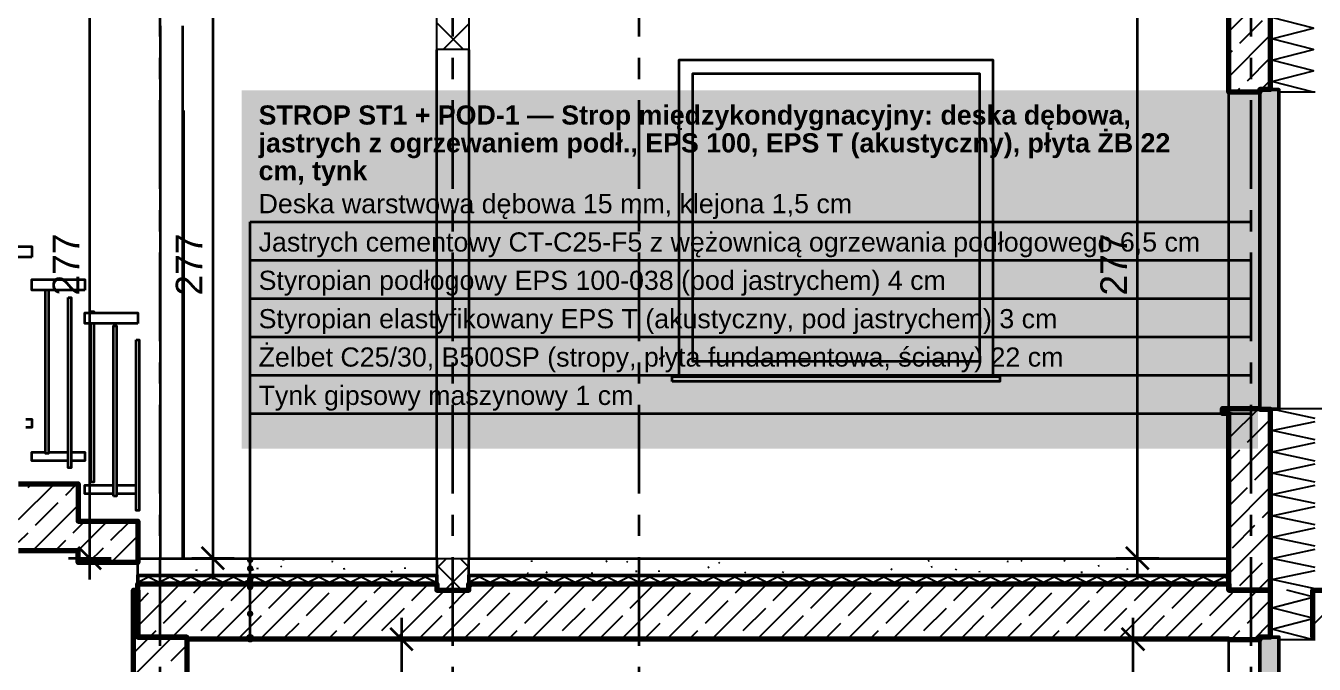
# Model space of a CAD drawing. Header units: metres. Extents: x -12.4 to 53.1, y -2.2 to 12.7.
# Drawn here: x -5.76 to 0.3, y 2.65 to 5.65 of the extents above; entities that cross this region are included whole.
import ezdxf

# ---------------------------------------------------------------- set-up
doc = ezdxf.new("R2010")
doc.units = ezdxf.units.M
doc.linetypes.add('PUNKTOWA', pattern=[10.5, 8.4, -1.05, 0, -1.05])
for name, color, linetype, lineweight in [('A-KRESKOWANIE', 8, 'Continuous', 18), ('A-MASKA', 7, 'Continuous', 18), ('A-OPISY', 2, 'Continuous', 25), ('A-OSIE', 1, 'PUNKTOWA', 25), ('A-SCIANY-IZOL', 4, 'Continuous', 35), ('A-SCIANY-KONSTR', 7, 'Continuous', 50), ('A-SCIANY-WYK', 8, 'Continuous', 18), ('A-STROPY', 7, 'Continuous', 50), ('A-WARSTWY', 8, 'Continuous', 25), ('A-WIDOK', 7, 'Continuous', 25), ('A-WYMIARY', 1, 'Continuous', 25), ('A-WYPELNIENIA', 9, 'Continuous', 18)]:
    doc.layers.add(name, color=color, linetype=linetype, lineweight=lineweight)
doc.styles.add('PL_ARIAL', font='arial.ttf')
doc.styles.add('PL_ARIAL_B', font='arialbd.ttf')

msp = doc.modelspace()

# ---------------------------------------------------------------- hatches: boundary and pattern name
at = {"layer": 'A-MASKA', "true_color": 0xffffff}
for points in [[(-4.6799, 5.1487), (-0.3839, 5.1487), (-0.3839, 5.2935), (-4.6799, 5.2935)], [(-4.6799, 5.0182), (-0.1886, 5.0182), (-0.1886, 5.163), (-4.6799, 5.163)], [(-4.6799, 4.8877), (-4.1142, 4.8877), (-4.1142, 5.0325), (-4.6799, 5.0325)], [(-4.6799, 4.7327), (-1.744, 4.7327), (-1.744, 4.8775), (-4.6799, 4.8775)], [(-4.6799, 4.5527), (-0.0499, 4.5527), (-0.0499, 4.6975), (-4.6799, 4.6975)], [(-4.6799, 4.3727), (-1.2857, 4.3727), (-1.2857, 4.5175), (-4.6799, 4.5175)], [(-4.6799, 4.1927), (-0.7554, 4.1927), (-0.7554, 4.3375), (-4.6799, 4.3375)], [(-4.6799, 4.0127), (-0.7234, 4.0127), (-0.7234, 4.1575), (-4.6799, 4.1575)], [(-4.6799, 3.8327), (-2.8202, 3.8327), (-2.8202, 3.9775), (-4.6799, 3.9775)]]:
    msp.add_hatch(color=7, dxfattribs=at).paths.add_polyline_path(points)
at = {"layer": 'A-OPISY', "true_color": 0xffffff}
msp.add_hatch(color=7, dxfattribs=at).paths.add_polyline_path([(-4.7424, 3.665), (0.0326, 3.665), (0.0326, 5.3465), (-4.7424, 5.3465)])
at = {"layer": 'A-OPISY', "true_color": 0x000000}
for points in [[(-4.6874, 3.1425), (-4.6879, 3.1464), (-4.6894, 3.15), (-4.6918, 3.1531), (-4.6949, 3.1555), (-4.6986, 3.157), (-4.7024, 3.1575), (-4.7063, 3.157), (-4.7099, 3.1555), (-4.713, 3.1531), (-4.7154, 3.15), (-4.7169, 3.1464), (-4.7174, 3.1425), (-4.7169, 3.1386), (-4.7154, 3.135), (-4.713, 3.1319), (-4.7099, 3.1295), (-4.7063, 3.128), (-4.7024, 3.1275), (-4.6986, 3.128), (-4.6949, 3.1295), (-4.6918, 3.1319), (-4.6894, 3.135), (-4.6879, 3.1386)], [(-4.6874, 3.1025), (-4.6879, 3.1064), (-4.6894, 3.11), (-4.6918, 3.1131), (-4.6949, 3.1155), (-4.6986, 3.117), (-4.7024, 3.1175), (-4.7063, 3.117), (-4.7099, 3.1155), (-4.713, 3.1131), (-4.7154, 3.11), (-4.7169, 3.1064), (-4.7174, 3.1025), (-4.7169, 3.0986), (-4.7154, 3.095), (-4.713, 3.0919), (-4.7099, 3.0895), (-4.7063, 3.088), (-4.7024, 3.0875), (-4.6986, 3.088), (-4.6949, 3.0895), (-4.6918, 3.0919), (-4.6894, 3.095), (-4.6879, 3.0986)], [(-4.6874, 3.05), (-4.6879, 3.0539), (-4.6894, 3.0575), (-4.6918, 3.0606), (-4.6949, 3.063), (-4.6986, 3.0645), (-4.7024, 3.065), (-4.7063, 3.0645), (-4.7099, 3.063), (-4.713, 3.0606), (-4.7154, 3.0575), (-4.7169, 3.0539), (-4.7174, 3.05), (-4.7169, 3.0461), (-4.7154, 3.0425), (-4.713, 3.0394), (-4.7099, 3.037), (-4.7063, 3.0355), (-4.7024, 3.035), (-4.6986, 3.0355), (-4.6949, 3.037), (-4.6918, 3.0394), (-4.6894, 3.0425), (-4.6879, 3.0461)], [(-4.6874, 3.015), (-4.6879, 3.0189), (-4.6894, 3.0225), (-4.6918, 3.0256), (-4.6949, 3.028), (-4.6986, 3.0295), (-4.7024, 3.03), (-4.7063, 3.0295), (-4.7099, 3.028), (-4.713, 3.0256), (-4.7154, 3.0225), (-4.7169, 3.0189), (-4.7174, 3.015), (-4.7169, 3.0111), (-4.7154, 3.0075), (-4.713, 3.0044), (-4.7099, 3.002), (-4.7063, 3.0005), (-4.7024, 3), (-4.6986, 3.0005), (-4.6949, 3.002), (-4.6918, 3.0044), (-4.6894, 3.0075), (-4.6879, 3.0111)], [(-4.6874, 2.89), (-4.6879, 2.8939), (-4.6894, 2.8975), (-4.6918, 2.9006), (-4.6949, 2.903), (-4.6986, 2.9045), (-4.7024, 2.905), (-4.7063, 2.9045), (-4.7099, 2.903), (-4.713, 2.9006), (-4.7154, 2.8975), (-4.7169, 2.8939), (-4.7174, 2.89), (-4.7169, 2.8861), (-4.7154, 2.8825), (-4.713, 2.8794), (-4.7099, 2.877), (-4.7063, 2.8755), (-4.7024, 2.875), (-4.6986, 2.8755), (-4.6949, 2.877), (-4.6918, 2.8794), (-4.6894, 2.8825), (-4.6879, 2.8861)], [(-4.6824, 2.775), (-4.6831, 2.7802), (-4.6851, 2.785), (-4.6883, 2.7891), (-4.6924, 2.7923), (-4.6973, 2.7943), (-4.7024, 2.795), (-4.7076, 2.7943), (-4.7124, 2.7923), (-4.7166, 2.7891), (-4.7198, 2.785), (-4.7218, 2.7802), (-4.7224, 2.775), (-4.7218, 2.7698), (-4.7198, 2.765), (-4.7166, 2.7609), (-4.7124, 2.7577), (-4.7076, 2.7557), (-4.7024, 2.755), (-4.6973, 2.7557), (-4.6924, 2.7577), (-4.6883, 2.7609), (-4.6851, 2.765), (-4.6831, 2.7698)]]:
    msp.add_hatch(color=7, dxfattribs=at).paths.add_polyline_path(points)
at = {"layer": 'A-WYPELNIENIA', "true_color": 0x000000}
for points in [[(0.04, 3.85), (0.04, 5.35), (0.13, 5.35), (0.13, 3.85)], [(0.13, 0), (0.04, 0), (0.04, 2.78), (0.13, 2.78)]]:
    msp.add_hatch(color=7, dxfattribs=at).paths.add_polyline_path(points)

# ---------------------------------------------------------------- linework, layer by layer
at = {"layer": 'A-KRESKOWANIE', "lineweight": 25, "ltscale": 0.05}
for points in [[(0.2925, 5.338), (0.0975, 5.388), (0.2925, 5.438), (0.0975, 5.488), (0.2925, 5.538), (0.0975, 5.588), (0.2925, 5.638), (0.0975, 5.688), (0.2925, 5.738), (0.0975, 5.788), (0.2925, 5.838), (0.0975, 5.888), (0.2925, 5.938), (0.0975, 5.988), (0.2925, 6.038), (0.0975, 6.088), (0.2925, 6.138), (0.2457, 6.15)], [(-0.105, 5.6226), (0.09, 5.8176)], [(-3.6995, 5.538), (-3.825, 5.6635)], [(-3.7958, 5.538), (-3.675, 5.6588)], [(-0.053, 5.5685), (0.053, 5.6745)], [(-0.105, 5.4104), (0.09, 5.6054)], [(-0.105, 5.5165), (-0.0884, 5.5331)], [(-0.0177, 5.3917), (0.0884, 5.4978)], [(0.0467, 5.35), (0.09, 5.3933)], [(-0.0714, 5.338), (-0.053, 5.3563)], [(0.0347, 5.338), (0.04, 5.3433)], [(-0.105, 3.7134), (0.0356, 3.854)], [(-0.105, 3.8194), (-0.0884, 3.8361)], [(0.3, 3.8069), (0.0975, 3.85), (0.0975, 3.85)], [(-0.0177, 3.6946), (0.0884, 3.8007)], [(0.3, 3.7069), (0.0975, 3.75), (0.3, 3.7931)], [(-0.105, 3.5012), (0.09, 3.6962)], [(0.3, 3.6069), (0.0975, 3.65), (0.3, 3.6931)], [(-0.105, 3.6073), (-0.053, 3.6593)], [(0.0177, 3.5179), (0.09, 3.5902)], [(0.3, 3.5069), (0.0975, 3.55), (0.3, 3.5931)], [(-5.79, 3.3317), (-5.6217, 3.5)], [(-5.7452, 3.4825), (-5.7277, 3.5)], [(-5.5685, 3.4471), (-5.5156, 3.5)], [(-0.105, 3.2891), (0.09, 3.4841)], [(-0.105, 3.3952), (-0.0177, 3.4825)], [(0.3, 3.4069), (0.0975, 3.45), (0.3, 3.4931)], [(-5.7245, 3.185), (-5.51, 3.3995)], [(-5.7099, 3.3057), (-5.6038, 3.4118)], [(0.3, 3.3069), (0.0975, 3.35), (0.3, 3.3931)], [(0.053, 3.3411), (0.09, 3.378)], [(-5.79, 3.2256), (-5.7452, 3.2704)], [(-5.5331, 3.2704), (-5.51, 3.2935)], [(-5.51, 3.1874), (-5.3724, 3.325)], [(-5.51, 3.2935), (-5.4785, 3.325)], [(-5.3563, 3.235), (-5.2663, 3.325)], [(-0.105, 3.077), (0.09, 3.272)], [(-0.0884, 3.1997), (0.0177, 3.3057)], [(0.3, 3.2069), (0.0975, 3.25), (0.3, 3.2931)], [(-5.6185, 3.185), (-5.5685, 3.235)], [(-5.3553, 3.13), (-5.23, 3.2553)], [(-5.5124, 3.185), (-5.51, 3.1874)], [(-5.4613, 3.13), (-5.3917, 3.1997)], [(-5.2492, 3.13), (-5.23, 3.1492)], [(-3.825, 3.1046), (-3.7796, 3.15)], [(-3.675, 3.1093), (-3.7157, 3.15)], [(0.0884, 3.1643), (0.09, 3.1659)], [(0.3, 3.1069), (0.0975, 3.15), (0.3, 3.1931)], [(-4.9536, 3.0919), (-4.9523, 3.0988)], [(-4.686, 3.0931), (-4.69, 3.0989)], [(-4.6636, 3.1002), (-4.6702, 3.1025)], [(-4.553, 3.1079), (-4.558, 3.1128)], [(-4.5494, 3.1424), (-4.5431, 3.1455)], [(-4.3117, 3.1331), (-4.3185, 3.1349)], [(-4.2591, 3.0966), (-4.2604, 3.1035)], [(-4.0392, 3.0852), (-4.034, 3.0899)], [(-3.9742, 3.1003), (-3.9739, 3.1073)], [(-3.7071, 3), (-3.825, 3.1179)], [(-3.7882, 3), (-3.675, 3.1132)], [(-3.3783, 3.1336), (-3.3797, 3.1404)], [(-3.3111, 3.0817), (-3.3072, 3.0875)], [(-3.0314, 3.1344), (-3.0252, 3.1376)], [(-2.9322, 3.1313), (-2.9286, 3.1373)], [(-2.8869, 3.0855), (-2.8878, 3.0925)], [(-2.7807, 3.0862), (-2.7806, 3.0932)], [(-2.5523, 3.107), (-2.5464, 3.1107)], [(-2.4954, 3.1254), (-2.5004, 3.1303)], [(-2.2001, 3.0823), (-2.1965, 3.0883)], [(-1.6864, 3.0968), (-1.6932, 3.0985)], [(-1.5176, 3.1389), (-1.5107, 3.1398)], [(-1.5038, 3.1098), (-1.4973, 3.1123)], [(-1.3875, 3.0951), (-1.3844, 3.1013)], [(-1.2741, 3.0835), (-1.2765, 3.0901)], [(-1.1394, 3.1329), (-1.146, 3.1353)], [(-1.0802, 3.1372), (-1.0753, 3.1421)], [(-0.8739, 3.1375), (-0.8807, 3.1392)], [(-0.796, 3.081), (-0.7951, 3.0879)], [(-0.7193, 3.1144), (-0.7126, 3.1166)], [(-0.5796, 3.0953), (-0.5826, 3.1016)], [(-0.053, 3.0229), (0.053, 3.1289)], [(0.3, 3.0069), (0.0975, 3.05), (0.3, 3.0931)], [(-5.23, 3.0375), (-5.18, 3.0625), (-5.13, 3.0375), (-5.08, 3.0625), (-5.03, 3.0375), (-4.98, 3.0625), (-4.93, 3.0375), (-4.88, 3.0625), (-4.83, 3.0375), (-4.78, 3.0625), (-4.73, 3.0375), (-4.68, 3.0625), (-4.63, 3.0375), (-4.58, 3.0625), (-4.53, 3.0375), (-4.48, 3.0625), (-4.43, 3.0375), (-4.38, 3.0625), (-4.33, 3.0375), (-4.28, 3.0625), (-4.23, 3.0375), (-4.18, 3.0625), (-4.13, 3.0375), (-4.08, 3.0625), (-4.03, 3.0375), (-3.98, 3.0625), (-3.93, 3.0375), (-3.88, 3.0625), (-3.83, 3.0375), (-3.825, 3.04)], [(-5.23, 2.831), (-5.031, 3.03)], [(-5.1442, 3.0229), (-5.1371, 3.03)], [(-5.0689, 2.78), (-4.8189, 3.03)], [(-4.9674, 2.9875), (-4.925, 3.03)], [(-4.8668, 2.77), (-4.6068, 3.03)], [(-4.7906, 2.9522), (-4.7128, 3.03)], [(-4.6546, 2.77), (-4.3946, 3.03)], [(-4.4425, 2.77), (-4.1825, 3.03)], [(-4.2957, 3.0229), (-4.2886, 3.03)], [(-4.2304, 2.77), (-3.9704, 3.03)], [(-4.1189, 2.9875), (-4.0764, 3.03)], [(-3.9421, 2.9522), (-3.8643, 3.03)], [(-3.8061, 2.77), (-3.5461, 3.03)], [(-3.675, 3.0375), (-3.625, 3.0625), (-3.575, 3.0375), (-3.525, 3.0625), (-3.475, 3.0375), (-3.425, 3.0625), (-3.375, 3.0375), (-3.325, 3.0625), (-3.275, 3.0375), (-3.225, 3.0625), (-3.175, 3.0375), (-3.125, 3.0625), (-3.075, 3.0375), (-3.025, 3.0625), (-2.975, 3.0375), (-2.925, 3.0625), (-2.875, 3.0375), (-2.825, 3.0625), (-2.775, 3.0375), (-2.725, 3.0625), (-2.675, 3.0375), (-2.625, 3.0625), (-2.575, 3.0375), (-2.525, 3.0625), (-2.475, 3.0375), (-2.425, 3.0625), (-2.375, 3.0375), (-2.325, 3.0625), (-2.275, 3.0375), (-2.225, 3.0625), (-2.175, 3.0375), (-2.125, 3.0625), (-2.075, 3.0375), (-2.025, 3.0625), (-1.975, 3.0375), (-1.925, 3.0625), (-1.875, 3.0375), (-1.825, 3.0625), (-1.775, 3.0375), (-1.725, 3.0625), (-1.675, 3.0375), (-1.625, 3.0625), (-1.575, 3.0375), (-1.525, 3.0625), (-1.475, 3.0375), (-1.425, 3.0625), (-1.375, 3.0375), (-1.325, 3.0625), (-1.275, 3.0375), (-1.225, 3.0625), (-1.175, 3.0375), (-1.125, 3.0625), (-1.075, 3.0375), (-1.025, 3.0625), (-0.975, 3.0375), (-0.925, 3.0625), (-0.875, 3.0375), (-0.825, 3.0625), (-0.775, 3.0375), (-0.725, 3.0625), (-0.675, 3.0375), (-0.625, 3.0625), (-0.575, 3.0375), (-0.525, 3.0625), (-0.475, 3.0375), (-0.425, 3.0625), (-0.375, 3.0375), (-0.325, 3.0625), (-0.275, 3.0375), (-0.225, 3.0625), (-0.175, 3.0375), (-0.125, 3.0625), (-0.105, 3.0525)], [(-3.594, 2.77), (-3.334, 3.03)], [(-3.4471, 3.0229), (-3.44, 3.03)], [(-3.3944, 3.0783), (-3.4, 3.0825)], [(-3.3818, 2.77), (-3.1218, 3.03)], [(-3.2704, 2.9875), (-3.2279, 3.03)], [(-3.1697, 2.77), (-2.9097, 3.03)], [(-3.0928, 3.0781), (-3.0996, 3.0794)], [(-3.0936, 2.9522), (-3.0158, 3.03)], [(-2.9576, 2.77), (-2.6976, 3.03)], [(-2.7454, 2.77), (-2.4854, 3.03)], [(-2.5986, 3.0229), (-2.5915, 3.03)], [(-2.5333, 2.77), (-2.2733, 3.03)], [(-2.4218, 2.9875), (-2.3794, 3.03)], [(-2.3785, 3.0817), (-2.3735, 3.0866)], [(-2.3212, 2.77), (-2.0612, 3.03)], [(-2.2451, 2.9522), (-2.1672, 3.03)], [(-2.109, 2.77), (-1.849, 3.03)], [(-1.8969, 2.77), (-1.6369, 3.03)], [(-1.7501, 3.0229), (-1.743, 3.03)], [(-1.6848, 2.77), (-1.4248, 3.03)], [(-1.5733, 2.9875), (-1.5308, 3.03)], [(-1.4726, 2.77), (-1.2126, 3.03)], [(-1.3965, 2.9522), (-1.3187, 3.03)], [(-1.2605, 2.77), (-1.0005, 3.03)], [(-1.0484, 2.77), (-0.7884, 3.03)], [(-0.9016, 3.0229), (-0.8944, 3.03)], [(-0.8362, 2.77), (-0.5762, 3.03)], [(-0.7248, 2.9875), (-0.6823, 3.03)], [(-0.6241, 2.77), (-0.3641, 3.03)], [(-0.548, 2.9522), (-0.4702, 3.03)], [(-0.412, 2.77), (-0.152, 3.03)], [(0.0302, 3), (0.09, 3.0598)], [(-5.23, 2.9371), (-5.1796, 2.9875)], [(-4.6139, 2.9168), (-4.5078, 3.0229)], [(-4.4371, 2.8815), (-4.331, 2.9875)], [(-4.0182, 2.77), (-3.7882, 3)], [(-3.7653, 2.9168), (-3.6822, 3)], [(-3.675, 3.0072), (-3.6593, 3.0229)], [(-3.5886, 2.8815), (-3.4825, 2.9875)], [(-2.9168, 2.9168), (-2.8107, 3.0229)], [(-2.74, 2.8815), (-2.634, 2.9875)], [(-2.0683, 2.9168), (-1.9622, 3.0229)], [(-1.8915, 2.8815), (-1.7854, 2.9875)], [(-1.2198, 2.9168), (-1.1137, 3.0229)], [(-1.043, 2.8815), (-0.9369, 2.9875)], [(-0.3712, 2.9168), (-0.2652, 3.0229)], [(-0.1998, 2.77), (0.0302, 3)], [(-0.1945, 2.8815), (-0.0884, 2.9875)], [(0.29, 2.8686), (0.0975, 2.918), (0.29, 2.9674)], [(0.29, 2.9686), (0.1677, 3)], [(0.29, 2.8356), (0.4544, 3)], [(-5.25, 2.9171), (-5.23, 2.9371)], [(-5.1088, 2.8461), (-5.0028, 2.9522)], [(-4.9321, 2.8107), (-4.826, 2.9168)], [(-4.2603, 2.8461), (-4.1543, 2.9522)], [(-4.0835, 2.8107), (-3.9775, 2.9168)], [(-3.4118, 2.8461), (-3.3057, 2.9522)], [(-3.235, 2.8107), (-3.1289, 2.9168)], [(-2.5633, 2.8461), (-2.4572, 2.9522)], [(-2.3865, 2.8107), (-2.2804, 2.9168)], [(-1.7147, 2.8461), (-1.6087, 2.9522)], [(-1.538, 2.8107), (-1.4319, 2.9168)], [(-0.8662, 2.8461), (-0.7601, 2.9522)], [(-0.6894, 2.8107), (-0.5834, 2.9168)], [(-0.0177, 2.8461), (0.0884, 2.9522)], [(-4.7553, 2.7754), (-4.6492, 2.8815)], [(-4.5486, 2.77), (-4.4725, 2.8461)], [(-3.9068, 2.7754), (-3.8007, 2.8815)], [(-3.7, 2.77), (-3.6239, 2.8461)], [(-3.0582, 2.7754), (-2.9522, 2.8815)], [(-2.8515, 2.77), (-2.7754, 2.8461)], [(-2.2097, 2.7754), (-2.1036, 2.8815)], [(-2.003, 2.77), (-1.9269, 2.8461)], [(-1.3612, 2.7754), (-1.2551, 2.8815)], [(-1.1544, 2.77), (-1.0783, 2.8461)], [(-0.5127, 2.7754), (-0.4066, 2.8815)], [(-0.3059, 2.77), (-0.2298, 2.8461)], [(0.0103, 2.768), (0.09, 2.8477)], [(0.2925, 2.768), (0.0975, 2.818), (0.29, 2.8674)], [(-5.25, 2.811), (-5.23, 2.831)], [(-5.175, 2.78), (-5.1442, 2.8107)], [(-4.3364, 2.77), (-4.2957, 2.8107)], [(-3.4879, 2.77), (-3.4471, 2.8107)], [(-2.6394, 2.77), (-2.5986, 2.8107)], [(-1.7908, 2.77), (-1.7501, 2.8107)], [(-0.9423, 2.77), (-0.9016, 2.8107)], [(-0.0958, 2.768), (-0.053, 2.8107)], [(-5.25, 2.5989), (-5.0689, 2.78)], [(-5.25, 2.705), (-5.175, 2.78)], [(-5.0735, 2.6693), (-5, 2.7428)], [(-4.9728, 2.77), (-4.9674, 2.7754)], [(-4.1243, 2.77), (-4.1189, 2.7754)], [(-3.2758, 2.77), (-3.2704, 2.7754)], [(-2.4272, 2.77), (-2.4218, 2.7754)], [(-1.5787, 2.77), (-1.5733, 2.7754)], [(-0.7302, 2.77), (-0.7248, 2.7754)]]:
    msp.add_lwpolyline(points, dxfattribs=at)
at = {"layer": 'A-OPISY', "lineweight": 35, "ltscale": 0.05}
for points in [[(-4.7024, 3.65), (-4.7024, 4.73)], [(-4.7024, 4.73), (-0.0074, 4.73)], [(-4.7024, 4.55), (-0.0074, 4.55)], [(-4.7024, 4.37), (-0.0074, 4.37)], [(-4.7024, 4.19), (-0.0074, 4.19)], [(-4.7024, 4.01), (-0.0074, 4.01)], [(-4.7024, 3.83), (-0.0074, 3.83)], [(-4.7024, 2.775), (-4.7024, 3.65)]]:
    msp.add_lwpolyline(points, dxfattribs=at)
at = {"layer": 'A-OSIE', "linetype": 'PUNKTOWA', "lineweight": 35, "ltscale": 0.049404, "flags": 128}
for points in [[(-5.125, -1.55), (-5.125, 10.796)], [(-3.75, -1.55), (-3.75, 10.796)], [(-2.875, -1.55), (-2.875, 10.796)], [(0, -1.55), (0, 10.796)]]:
    msp.add_lwpolyline(points, dxfattribs=at)
at = {"layer": 'A-SCIANY-IZOL', "lineweight": 50, "ltscale": 0.05}
for points in [[(-5.23, 3.03), (-5.23, 3.03), (-5.23, 3.07), (-5.23, 3.07), (-5.23, 3.07), (-3.825, 3.07), (-3.825, 3.07), (-3.825, 3.07), (-3.825, 3.03), (-3.825, 3.03), (-3.825, 3.03), (-5.23, 3.03)], [(-3.675, 3.03), (-3.675, 3.03), (-3.675, 3.07), (-3.675, 3.07), (-3.675, 3.07), (-0.105, 3.07), (-0.105, 3.07), (-0.105, 3.07), (-0.105, 3.03), (-0.105, 3.03), (-0.105, 3.03), (-3.675, 3.03)]]:
    msp.add_lwpolyline(points, close=True, dxfattribs=at)
at = {"layer": 'A-SCIANY-KONSTR', "lineweight": 70, "ltscale": 0.05}
for points in [[(0.09, 5.93), (0.09, 5.35), (0.09, 5.35), (0.09, 5.35), (0.09, 5.35), (0.09, 5.35), (0.04, 5.35), (0.04, 5.35), (0.04, 5.35), (0.04, 5.35), (0.04, 5.35), (0.04, 5.35), (0.04, 5.35), (0.04, 5.35), (0.04, 5.35), (0.04, 5.35), (0.04, 5.35), (0.04, 5.35), (0.04, 5.35), (0.04, 5.35), (0.04, 5.35), (0.04, 5.35), (0.04, 5.35), (0.04, 5.338), (0.04, 5.338), (0.04, 5.338), (-0.105, 5.338), (-0.105, 5.338), (-0.105, 5.338), (-0.105, 5.35), (-0.105, 5.35), (-0.105, 5.93)], [(-5.79, 3.5), (-5.51, 3.5), (-5.51, 3.5), (-5.51, 3.5), (-5.51, 3.325), (-5.51, 3.325), (-5.51, 3.325), (-5.51, 3.325), (-5.51, 3.325), (-5.51, 3.325), (-5.51, 3.325), (-5.51, 3.325), (-5.51, 3.325), (-5.51, 3.325), (-5.51, 3.325), (-5.51, 3.325), (-5.51, 3.325), (-5.51, 3.325), (-5.51, 3.325), (-5.51, 3.325), (-5.51, 3.325), (-5.23, 3.325), (-5.23, 3.325), (-5.23, 3.325), (-5.23, 3.13), (-5.23, 3.13), (-5.23, 3.13), (-5.51, 3.13), (-5.51, 3.13), (-5.51, 3.13), (-5.51, 3.185), (-5.51, 3.185), (-5.51, 3.185), (-5.51, 3.185), (-5.51, 3.185), (-5.51, 3.185), (-5.51, 3.185), (-5.51, 3.185), (-5.51, 3.185), (-5.51, 3.185), (-5.51, 3.185), (-5.51, 3.185), (-5.51, 3.185), (-5.51, 3.185), (-5.51, 3.185), (-5.51, 3.185), (-5.51, 3.185), (-5.79, 3.185)], [(-5.25, 2.5), (-5.25, 3), (-5.25, 3), (-5.25, 3), (-5.23, 3), (-5.23, 3), (-5.23, 3), (-5.23, 2.78), (-5.23, 2.78), (-5.23, 2.78), (-5.23, 2.78), (-5.23, 2.78), (-5.23, 2.78), (-5.23, 2.78), (-5.23, 2.78), (-5.23, 2.78), (-5.23, 2.78), (-5.23, 2.78), (-5.23, 2.78), (-5.23, 2.78), (-5.23, 2.78), (-5.23, 2.78), (-5.23, 2.78), (-5.23, 2.78), (-5, 2.78), (-5, 2.78), (-5, 2.78), (-5, 2.5)]]:
    msp.add_lwpolyline(points, dxfattribs=at)
at = {"layer": 'A-SCIANY-KONSTR', "lineweight": 50, "ltscale": 0.05}
for points in [[(0.04, 3.85), (0.04, 3.85), (0.04, 5.35), (0.04, 5.35), (0.04, 5.35), (0.13, 5.35), (0.13, 5.35), (0.13, 5.35), (0.13, 3.85), (0.13, 3.85), (0.13, 3.85), (0.04, 3.85)], [(0.04, 2.78), (0.04, 2.78), (0.04, 2.78), (0.13, 2.78), (0.13, 2.78), (0.13, 2.78), (0.13, 0), (0.13, 0), (0.13, 0), (0.04, 0), (0.04, 0), (0.04, 0)]]:
    msp.add_lwpolyline(points, close=True, dxfattribs=at)
at = {"layer": 'A-SCIANY-KONSTR', "lineweight": 70, "ltscale": 0.05}
msp.add_lwpolyline([(-0.135, 3.854), (-0.135, 3.854), (-0.135, 3.854), (-0.135, 3.854), (-0.135, 3.854), (0.04, 3.854), (0.04, 3.854), (0.04, 3.854), (0.04, 3.854), (0.04, 3.854), (0.04, 3.85), (0.04, 3.85), (0.04, 3.85), (0.04, 3.85), (0.04, 3.85), (0.04, 3.85), (0.04, 3.85), (0.04, 3.85), (0.04, 3.85), (0.04, 3.85), (0.04, 3.85), (0.04, 3.85), (0.04, 3.85), (0.04, 3.85), (0.04, 3.85), (0.04, 3.85), (0.04, 3.85), (0.09, 3.85), (0.09, 3.85), (0.09, 3.85), (0.09, 3.85), (0.09, 3.85), (0.09, 3), (0.09, 3), (0.09, 3), (0.09, 3), (0.09, 3), (-0.105, 3), (-0.105, 3), (-0.105, 3), (-0.105, 3), (-0.105, 3.83), (-0.105, 3.83), (-0.105, 3.83), (-0.105, 3.83), (-0.105, 3.83), (-0.105, 3.83), (-0.105, 3.83), (-0.105, 3.83), (-0.105, 3.83), (-0.105, 3.83), (-0.105, 3.83), (-0.105, 3.83), (-0.105, 3.83), (-0.105, 3.83), (-0.105, 3.83), (-0.105, 3.83), (-0.105, 3.83), (-0.135, 3.83), (-0.135, 3.83), (-0.135, 3.83), (-0.135, 3.83), (-0.135, 3.83)], close=True, dxfattribs=at)
at = {"layer": 'A-SCIANY-WYK', "lineweight": 25, "ltscale": 0.05}
for points in [[(0.3, 5.338), (0.13, 5.338), (0.13, 5.338), (0.13, 5.338), (0.13, 5.338), (0.13, 5.35), (0.13, 5.35), (0.13, 5.35), (0.13, 5.35), (0.13, 5.35), (0.13, 5.35), (0.13, 5.35), (0.13, 5.35), (0.13, 5.35), (0.13, 5.35), (0.13, 5.35), (0.13, 5.35), (0.13, 5.35), (0.13, 5.35), (0.13, 5.35), (0.13, 5.35), (0.13, 5.35), (0.09, 5.35), (0.09, 5.35), (0.09, 5.35), (0.09, 5.35), (0.09, 5.35), (0.09, 6.15)], [(0.3, 2.768), (0.13, 2.768), (0.13, 2.768), (0.13, 2.768), (0.13, 2.78), (0.13, 2.78), (0.13, 2.78), (0.13, 2.78), (0.13, 2.78), (0.13, 2.78), (0.13, 2.78), (0.13, 2.78), (0.13, 2.78), (0.13, 2.78), (0.13, 2.78), (0.13, 2.78), (0.13, 2.78), (0.13, 2.78), (0.13, 2.78), (0.13, 2.78), (0.13, 2.78), (0.09, 2.78), (0.09, 2.78), (0.09, 2.78), (0.09, 3), (0.09, 3.85), (0.09, 3.85), (0.09, 3.85), (0.13, 3.85), (0.13, 3.85), (0.13, 3.85), (0.13, 3.85), (0.13, 3.85), (0.13, 3.85), (0.13, 3.85), (0.13, 3.85), (0.13, 3.85), (0.13, 3.85), (0.13, 3.85), (0.13, 3.85), (0.13, 3.85), (0.13, 3.85), (0.13, 3.85), (0.13, 3.85), (0.13, 3.85), (0.13, 3.854), (0.13, 3.854), (0.13, 3.854), (0.34, 3.854)], [(0.3, 3), (0.29, 3), (0.29, 3), (0.29, 3), (0.29, 3), (0.29, 3), (0.29, 3), (0.29, 3), (0.29, 3), (0.29, 3), (0.29, 3), (0.29, 3), (0.29, 3), (0.29, 3), (0.29, 3), (0.29, 3), (0.29, 3), (0.29, 3), (0.29, 2.78), (0.29, 2.78), (0.29, 2.78), (0.29, 2.78), (0.29, 2.78), (0.29, 2.78), (0.29, 2.78), (0.29, 2.78), (0.29, 2.78), (0.29, 2.78), (0.29, 2.78), (0.29, 2.78), (0.29, 2.78), (0.29, 2.78), (0.29, 2.78), (0.29, 2.78), (0.29, 2.78), (0.3, 2.78)]]:
    msp.add_lwpolyline(points, dxfattribs=at)
for points in [[(-3.825, 5.93), (-3.825, 5.93), (-3.825, 5.93), (-3.825, 5.93), (-3.825, 5.93), (-3.675, 5.93), (-3.675, 5.93), (-3.675, 5.93), (-3.675, 5.93), (-3.675, 5.93), (-3.675, 5.538), (-3.675, 5.538), (-3.675, 5.538), (-3.825, 5.538), (-3.825, 5.538), (-3.825, 5.538), (-3.825, 5.538), (-3.825, 5.55), (-3.825, 5.55)], [(-3.825, 3.15), (-3.825, 3.15), (-3.825, 3.15), (-3.825, 3.15), (-3.825, 3.15), (-3.675, 3.15), (-3.675, 3.15), (-3.675, 3.15), (-3.675, 3.15), (-3.675, 3), (-3.675, 3), (-3.675, 3), (-3.675, 3), (-3.825, 3), (-3.825, 3), (-3.825, 3), (-3.825, 3), (-3.825, 3)]]:
    msp.add_lwpolyline(points, close=True, dxfattribs=at)
at = {"layer": 'A-STROPY', "lineweight": 70, "ltscale": 0.05}
msp.add_lwpolyline([(-5.23, 3.03), (-5.23, 3.03), (-5.23, 3.03), (-5.23, 3.03), (-5.23, 3.03), (-3.825, 3.03), (-3.825, 3.03), (-3.825, 3.03), (-3.825, 3.03), (-3.825, 3.03), (-3.825, 3), (-3.825, 3), (-3.825, 3), (-3.825, 3), (-3.825, 3), (-3.825, 3), (-3.825, 3), (-3.825, 3), (-3.825, 3), (-3.825, 3), (-3.825, 3), (-3.825, 3), (-3.825, 3), (-3.825, 3), (-3.825, 3), (-3.825, 3), (-3.825, 3), (-3.675, 3), (-3.675, 3), (-3.675, 3), (-3.675, 3), (-3.675, 3), (-3.675, 3), (-3.675, 3), (-3.675, 3), (-3.675, 3), (-3.675, 3), (-3.675, 3), (-3.675, 3), (-3.675, 3), (-3.675, 3), (-3.675, 3), (-3.675, 3), (-3.675, 3), (-3.675, 3.03), (-3.675, 3.03), (-3.675, 3.03), (-3.675, 3.03), (-3.675, 3.03), (-3.675, 3.03), (-3.675, 3.03), (-3.675, 3.03), (-0.105, 3.03), (-0.105, 3.03), (-0.105, 3.03), (-0.105, 3.03), (-0.105, 3.03), (-0.105, 3.03), (-0.105, 3.03), (-0.105, 3.03), (-0.105, 3), (-0.105, 3), (-0.105, 3), (-0.105, 3), (-0.105, 3), (-0.105, 3), (-0.105, 3), (-0.105, 3), (-0.105, 3), (-0.105, 3), (-0.105, 3), (-0.105, 3), (-0.105, 3), (-0.105, 3), (-0.105, 3), (-0.105, 3), (-0.105, 3), (0.09, 3), (0.09, 3), (0.09, 3), (0.09, 3), (0.09, 3), (0.09, 3), (0.09, 3), (0.09, 3), (0.09, 2.78), (0.09, 2.78), (0.09, 2.78), (0.09, 2.78), (0.09, 2.78), (0.09, 2.78), (0.09, 2.78), (0.09, 2.78), (0.04, 2.78), (0.04, 2.78), (0.04, 2.78), (0.04, 2.78), (0.04, 2.78), (0.04, 2.78), (0.04, 2.78), (0.04, 2.78), (0.04, 2.78), (0.04, 2.78), (0.04, 2.78), (0.04, 2.78), (0.04, 2.78), (0.04, 2.78), (0.04, 2.78), (0.04, 2.78), (0.04, 2.78), (0.04, 2.768), (0.04, 2.768), (0.04, 2.768), (0.04, 2.768), (0.04, 2.768), (-0.105, 2.768), (-0.105, 2.768), (-0.105, 2.768), (-0.105, 2.768), (-0.105, 2.768), (-0.105, 2.77), (-0.105, 2.77), (-0.105, 2.77), (-0.105, 2.77), (-0.105, 2.77), (-0.105, 2.77), (-0.105, 2.77), (-0.105, 2.77), (-0.105, 2.77), (-0.105, 2.77), (-0.105, 2.77), (-0.105, 2.77), (-0.105, 2.77), (-0.105, 2.77), (-0.105, 2.77), (-0.105, 2.77), (-0.105, 2.77), (-5, 2.77), (-5, 2.77), (-5, 2.77), (-5, 2.78), (-5, 2.78), (-5, 2.78), (-5, 2.78), (-5, 2.78), (-5, 2.78), (-5, 2.78), (-5, 2.78), (-5, 2.78), (-5, 2.78), (-5, 2.78), (-5, 2.78), (-5, 2.78), (-5, 2.78), (-5, 2.78), (-5, 2.78), (-5, 2.78), (-5.23, 2.78), (-5.23, 2.78), (-5.23, 2.78), (-5.23, 2.78), (-5.23, 2.78), (-5.23, 2.78), (-5.23, 2.78), (-5.23, 2.78), (-5.23, 3), (-5.23, 3)], close=True, dxfattribs=at)
msp.add_lwpolyline([(0.3, 2.78), (0.29, 2.78), (0.29, 2.78), (0.29, 2.78), (0.29, 2.78), (0.29, 2.78), (0.29, 3), (0.29, 3), (0.29, 3), (0.29, 3), (0.29, 3), (1.3, 3)], dxfattribs=at)
at = {"layer": 'A-WARSTWY', "lineweight": 35, "ltscale": 0.05}
for points in [[(-5.23, 3.135), (-5.23, 3.15), (-5.23, 3.15), (-5.23, 3.15), (-5.23, 3.15), (-3.825, 3.15), (-3.825, 3.15), (-3.825, 3.15), (-3.825, 3.15), (-3.825, 3.15), (-3.825, 3.07), (-3.825, 3.07), (-3.825, 3.07), (-3.825, 3.07), (-3.825, 3.07), (-5.23, 3.07), (-5.23, 3.07), (-5.23, 3.07), (-5.23, 3.07), (-5.23, 3.07), (-5.23, 3.135)], [(-3.675, 3.15), (-3.675, 3.15), (-3.675, 3.15), (-3.675, 3.15), (-0.105, 3.15), (-0.105, 3.15), (-0.105, 3.15), (-0.105, 3.15), (-0.105, 3.07), (-0.105, 3.07), (-0.105, 3.07), (-0.105, 3.07), (-3.675, 3.07), (-3.675, 3.07), (-3.675, 3.07), (-3.675, 3.07)]]:
    msp.add_lwpolyline(points, close=True, dxfattribs=at)
at = {"layer": 'A-WIDOK', "lineweight": 35, "ltscale": 0.05}
for points in [[(-5.125, 5.6496), (-5.125, 3.1504)], [(-5.02, 5.6496), (-5.02, 3.1504)], [(-3.825, 3.1504), (-3.825, 5.5376)], [(-3.675, 5.5376), (-3.675, 3.1504)], [(-1.212, 4.0044), (-1.212, 5.488), (-2.688, 5.488), (-2.688, 4.0044)], [(-1.275, 4.075), (-1.275, 5.425), (-2.625, 5.425), (-2.625, 4.075), (-1.275, 4.075)], [(-0.105, 3.8544), (-0.105, 5.3376)], [(-5.0196, 5.25), (-5.015, 5.25), (-5.015, 3.1504)], [(-5.7278, 4.5639), (-5.9767, 4.5639), (-5.9767, 4.6139), (-5.7278, 4.6139), (-5.7278, 4.5639)], [(-5.4789, 4.4083), (-5.7278, 4.4083), (-5.7278, 4.4583), (-5.4789, 4.4583), (-5.4789, 4.4083)], [(-5.6497, 4.4079), (-5.6497, 3.6417), (-5.6637, 3.6417), (-5.6637, 4.4079)], [(-5.557, 4.375), (-5.543, 4.375), (-5.543, 3.575), (-5.557, 3.575), (-5.557, 4.375)], [(-5.23, 4.2528), (-5.4789, 4.2528), (-5.4789, 4.3028), (-5.23, 4.3028), (-5.23, 4.2528)], [(-5.4503, 4.3083), (-5.4363, 4.3083), (-5.4363, 4.3032)], [(-5.4363, 4.2524), (-5.4363, 3.5083), (-5.4503, 3.5083), (-5.4503, 4.2524)], [(-5.3437, 3.4417), (-5.3437, 4.2417), (-5.3297, 4.2417), (-5.3297, 3.4417), (-5.3437, 3.4417)], [(-5.237, 4.175), (-5.223, 4.175), (-5.223, 3.375), (-5.237, 3.375), (-5.237, 4.175)], [(-2.72, 3.98), (-2.72, 4.004), (-1.18, 4.004), (-1.18, 3.98), (-2.72, 3.98)], [(-5.7559, 3.8039), (-5.7278, 3.8039), (-5.7278, 3.7639), (-5.7559, 3.7639)], [(-5.5574, 3.6083), (-5.7278, 3.6083), (-5.7278, 3.6483), (-5.6641, 3.6483)], [(-5.6493, 3.6483), (-5.5574, 3.6483)], [(-5.5426, 3.6483), (-5.4789, 3.6483), (-5.4789, 3.6083), (-5.5426, 3.6083)], [(-5.3441, 3.4528), (-5.4789, 3.4528), (-5.4789, 3.4928), (-5.3441, 3.4928)], [(-5.3293, 3.4928), (-5.2374, 3.4928)], [(-5.2374, 3.4528), (-5.3293, 3.4528)], [(-0.105, 0.0004), (-0.105, 2.7676)]]:
    msp.add_lwpolyline(points, dxfattribs=at)
at = {"layer": 'A-WYMIARY', "lineweight": 35, "ltscale": 0.05}
for points in [[(-5.455, 3.05), (-5.455, 6.02)], [(-4.8766, 3.05), (-4.8766, 6.02)], [(-0.5334, 3.05), (-0.5334, 6.02)], [(-5.355, 3.15), (-5.555, 3.15)], [(-5.402, 3.097), (-5.508, 3.203)], [(-4.7766, 3.15), (-4.9766, 3.15)], [(-4.8236, 3.097), (-4.9296, 3.203)], [(-0.4334, 3.15), (-0.6334, 3.15)], [(-0.4804, 3.097), (-0.5864, 3.203)], [(-3.9904, -0.1), (-3.9904, 2.87)], [(-0.5544, -0.1), (-0.5544, 2.87)], [(-3.9374, 2.717), (-4.0434, 2.823)], [(-0.5014, 2.717), (-0.6074, 2.823)], [(-3.8904, 2.77), (-4.0904, 2.77)], [(-0.4544, 2.77), (-0.6544, 2.77)]]:
    msp.add_lwpolyline(points, dxfattribs=at)

# ---------------------------------------------------------------- texts
at = {"layer": 'A-OPISY'}
for s, style, p in [('STROP ST1 + POD-1 — Strop międzykondygnacyjny: deska dębowa,', 'PL_ARIAL_B', (-4.6624, 5.186)), ('jastrych z ogrzewaniem podł., EPS 100, EPS T (akustyczny), płyta ŻB 22', 'PL_ARIAL_B', (-4.6624, 5.0555)), ('cm, tynk', 'PL_ARIAL_B', (-4.6624, 4.925)), ('Deska warstwowa dębowa 15 mm, klejona 1,5 cm', 'PL_ARIAL', (-4.6624, 4.77)), ('Jastrych cementowy CT-C25-F5 z wężownicą ogrzewania podłogowego 6,5 cm', 'PL_ARIAL', (-4.6624, 4.59)), ('Styropian podłogowy EPS 100-038 (pod jastrychem) 4 cm', 'PL_ARIAL', (-4.6624, 4.41)), ('Styropian elastyfikowany EPS T (akustyczny, pod jastrychem) 3 cm', 'PL_ARIAL', (-4.6624, 4.23)), ('Żelbet C25/30, B500SP (stropy, płyta fundamentowa, ściany) 22 cm', 'PL_ARIAL', (-4.6624, 4.05)), ('Tynk gipsowy maszynowy 1 cm', 'PL_ARIAL', (-4.6624, 3.87))]:
    msp.add_text(s, height=0.09, dxfattribs=dict(at, style=style)).set_placement(p)
at = {"layer": 'A-WYMIARY', "style": 'PL_ARIAL'}
for p in [(-5.505, 4.3834), (-4.9266, 4.3834), (-0.5834, 4.3834)]:
    msp.add_text('277', height=0.125, rotation=90, dxfattribs=at).set_placement(p)

doc.saveas('drawing.dxf')
